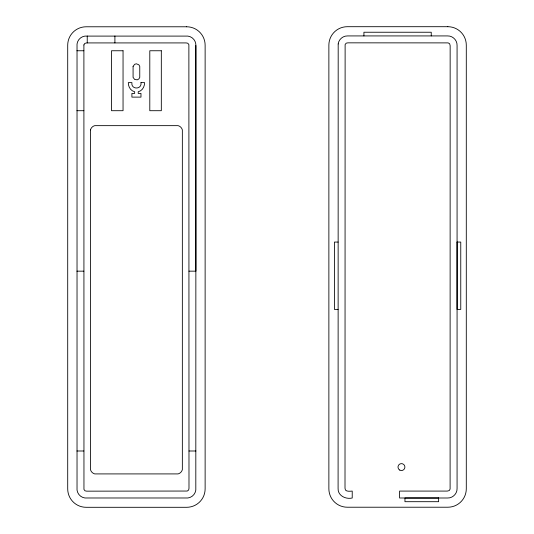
<?xml version="1.0" encoding="UTF-8"?>
<svg xmlns="http://www.w3.org/2000/svg" width="534" height="534" viewBox="0 0 534 534"><rect width="100%" height="100%" fill="white"/><g stroke="black" fill="none" stroke-linecap="round" stroke-linejoin="round"><path stroke-width="0.8" d="M195.905 45.523L195.811 490.052A9.205 9.205 0 0 1 187.888 497.982L84.953 497.982A9.205 9.205 0 0 1 77.029 490.052L77.029 44.022A9.205 9.205 0 0 1 84.953 36.098L187.888 36.098A9.205 9.205 0 0 1 195.811 44.022L195.905 271.159L188.989 271.159M76.929 50.757L83.845 50.757M76.929 110.705L83.845 110.705M338.095 242.069L334.404 242.069L334.404 309.393L338.095 309.393M76.929 271.159L83.845 271.159M76.929 450.996L83.845 450.996M188.989 450.996L195.905 450.996M431.245 35.932L431.245 32.24L363.921 32.24L363.921 35.932M114.903 35.998L114.903 42.92M87.236 35.998L87.236 42.92M457.071 242.069L457.071 309.393L460.762 309.393L460.762 242.069L457.071 242.069M83.898 44.929L83.958 489.444L85.019 490.819L86.682 491.16L187.274 491.046L188.649 489.992L188.989 488.323L188.876 44.636L187.821 43.254L186.152 42.92L86.682 42.92L84.772 43.421L83.898 44.929M338.189 43.948L338.095 488.476C337.728 495.792 345.885 499.537 352.226 498.002L352.226 491.08C350.024 491.233 344.704 492.061 345.011 488.25L345.124 44.556L346.179 43.181L347.848 42.84L448.146 42.894L449.648 43.761L450.155 45.677L450.102 489.071L449.227 490.579L447.318 491.08L399.586 491.08L399.586 497.995L447.545 498.002C452.692 498.235 457.304 493.623 457.071 488.476L457.071 45.45C457.304 40.297 452.692 35.685 447.545 35.925L347.621 35.925C343.028 35.745 338.716 39.369 338.189 43.948M140.976 82.616C142.144 89.799 130.737 89.799 131.905 82.616L128.314 82.616C128.193 86.615 130.543 90.867 134.655 91.741L134.655 93.43L131.905 93.43L131.905 97.121L140.976 97.121L140.976 93.43L138.226 93.43L138.226 91.741C142.338 90.867 144.687 86.615 144.567 82.616L140.976 82.616M90.486 129.902L90.486 469.66A6.014 6.014 0 0 0 94.738 473.912L178.096 473.912A6.014 6.014 0 0 0 182.348 469.66L182.348 129.902A6.014 6.014 0 0 0 178.096 125.65L94.738 125.65A6.014 6.014 0 0 0 90.486 129.902M133.079 66.37L133.079 77.383L134.688 79.486L137.311 79.833L138.867 78.939L139.761 77.383L139.761 66.37L138.867 64.821L136.417 63.806L134.688 64.274L133.079 66.37M447.846 26.7L347.314 26.7A18.443 18.443 0 0 0 328.871 45.143L328.871 488.777A18.443 18.443 0 0 0 347.314 507.22L447.846 507.22A18.443 18.443 0 0 0 466.295 488.777L466.295 45.143A18.443 18.443 0 0 0 447.846 26.7M186.686 26.78L86.154 26.78A18.443 18.443 0 0 0 67.705 45.223L67.705 488.857A18.443 18.443 0 0 0 86.154 507.3L186.686 507.3A18.443 18.443 0 0 0 205.129 488.857L205.129 45.223A18.443 18.443 0 0 0 186.686 26.78M123.047 50.757L111.513 50.757L111.513 110.705L123.047 110.705L123.047 50.757M161.321 50.757L149.794 50.757L149.794 110.705L161.321 110.705L161.321 50.757M438.628 498.008L404.959 498.008L404.959 501.693L438.628 501.693L438.628 498.008M399.726 470.074A3.458 3.458 0 0 0 404.912 467.076A3.458 3.458 0 0 0 399.726 464.079A3.458 3.458 0 0 0 399.726 470.074"/></g></svg>
